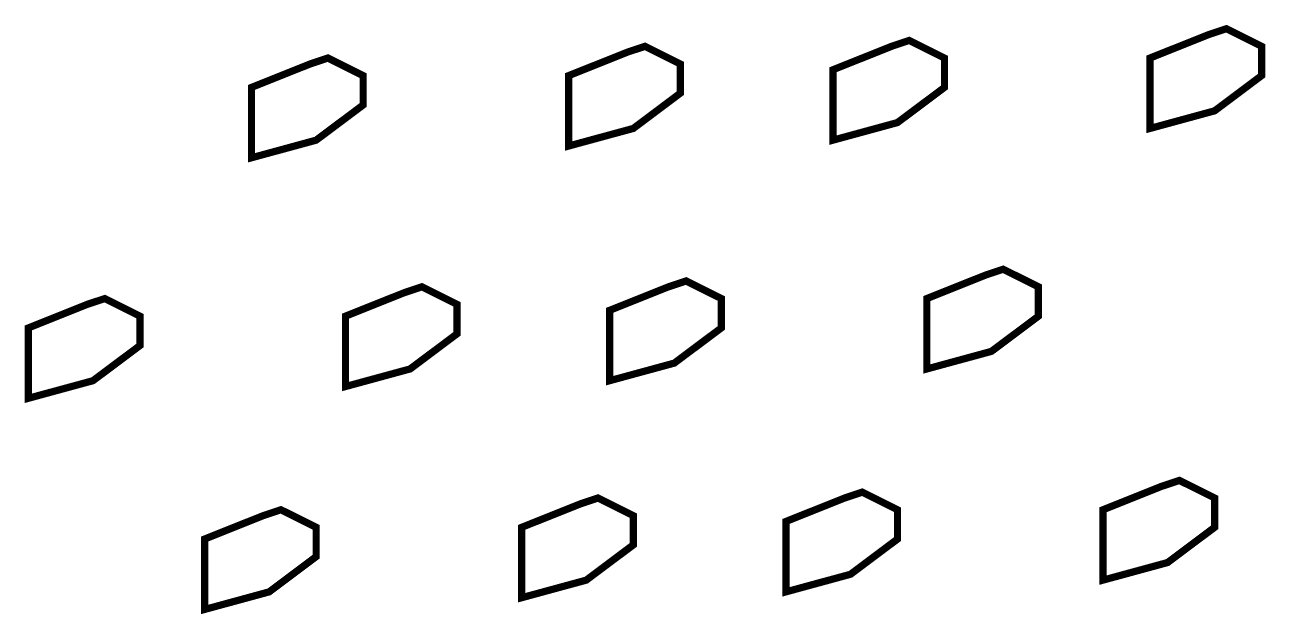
# Model space of a CAD drawing. Extents: x -0.06 to 6.82, y -0.03 to 3.24.
import ezdxf

# ---------------------------------------------------------------- set-up
doc = ezdxf.new("R2010")
doc.units = 0
doc.header["$MEASUREMENT"] = 0
doc.layers.get('0').update_dxf_attribs({"linetype": 'CONTINUOUS'})

msp = doc.modelspace()

# ---------------------------------------------------------------- linework, layer by layer
at = {"const_width": 0.04}
for points in [[(6.5036, 3.1814), (6.1779, 3.0513), (6.1779, 2.661), (6.5362, 2.7586), (6.7967, 2.9537), (6.7967, 3.1163), (6.6013, 3.2139), (6.6013, 3.2139)], [(4.7451, 3.1163), (4.4195, 2.9863), (4.4195, 2.596), (4.7777, 2.6936), (5.0382, 2.8887), (5.0382, 3.0513), (4.8428, 3.1489), (4.8428, 3.1489)], [(3.2797, 3.0838), (2.9541, 2.9537), (2.9541, 2.5635), (3.3123, 2.661), (3.5728, 2.8562), (3.5728, 3.0188), (3.3774, 3.1163), (3.3774, 3.1163)], [(1.5213, 3.0188), (1.1956, 2.8887), (1.1956, 2.4984), (1.5538, 2.596), (1.8143, 2.7911), (1.8143, 2.9537), (1.6189, 3.0513), (1.6189, 3.0513)], [(5.2661, 1.848), (4.9405, 1.7179), (4.9405, 1.3276), (5.2987, 1.4252), (5.5592, 1.6203), (5.5592, 1.783), (5.3638, 1.8805), (5.3638, 1.8805)], [(2.0423, 1.7504), (1.7166, 1.6203), (1.7166, 1.2301), (2.0748, 1.3276), (2.3354, 1.5228), (2.3354, 1.6854), (2.14, 1.783), (2.14, 1.783)], [(3.5077, 1.783), (3.182, 1.6529), (3.182, 1.2626), (3.5402, 1.3602), (3.8008, 1.5553), (3.8008, 1.7179), (3.6054, 1.8155), (3.6054, 1.8155)], [(0.2838, 1.6854), (-0.0418, 1.5553), (-0.0418, 1.165), (0.3164, 1.2626), (0.5769, 1.4577), (0.5769, 1.6203), (0.3815, 1.7179), (0.3815, 1.7179)], [(6.2431, 0.6772), (5.9174, 0.5471), (5.9174, 0.1569), (6.2756, 0.2544), (6.5362, 0.4496), (6.5362, 0.6122), (6.3408, 0.7097), (6.3408, 0.7097)], [(3.0192, 0.5796), (2.6936, 0.4496), (2.6936, 0.0593), (3.0518, 0.1569), (3.3123, 0.352), (3.3123, 0.5146), (3.1169, 0.6122), (3.1169, 0.6122)], [(4.4846, 0.6122), (4.159, 0.4821), (4.159, 0.0918), (4.5172, 0.1894), (4.7777, 0.3845), (4.7777, 0.5471), (4.5823, 0.6447), (4.5823, 0.6447)], [(1.2607, 0.5146), (0.9351, 0.3845), (0.9351, -0.0057), (1.2933, 0.0918), (1.5538, 0.287), (1.5538, 0.4496), (1.3584, 0.5471), (1.3584, 0.5471)]]:
    msp.add_lwpolyline(points, close=True, dxfattribs=at)

doc.saveas('drawing.dxf')
